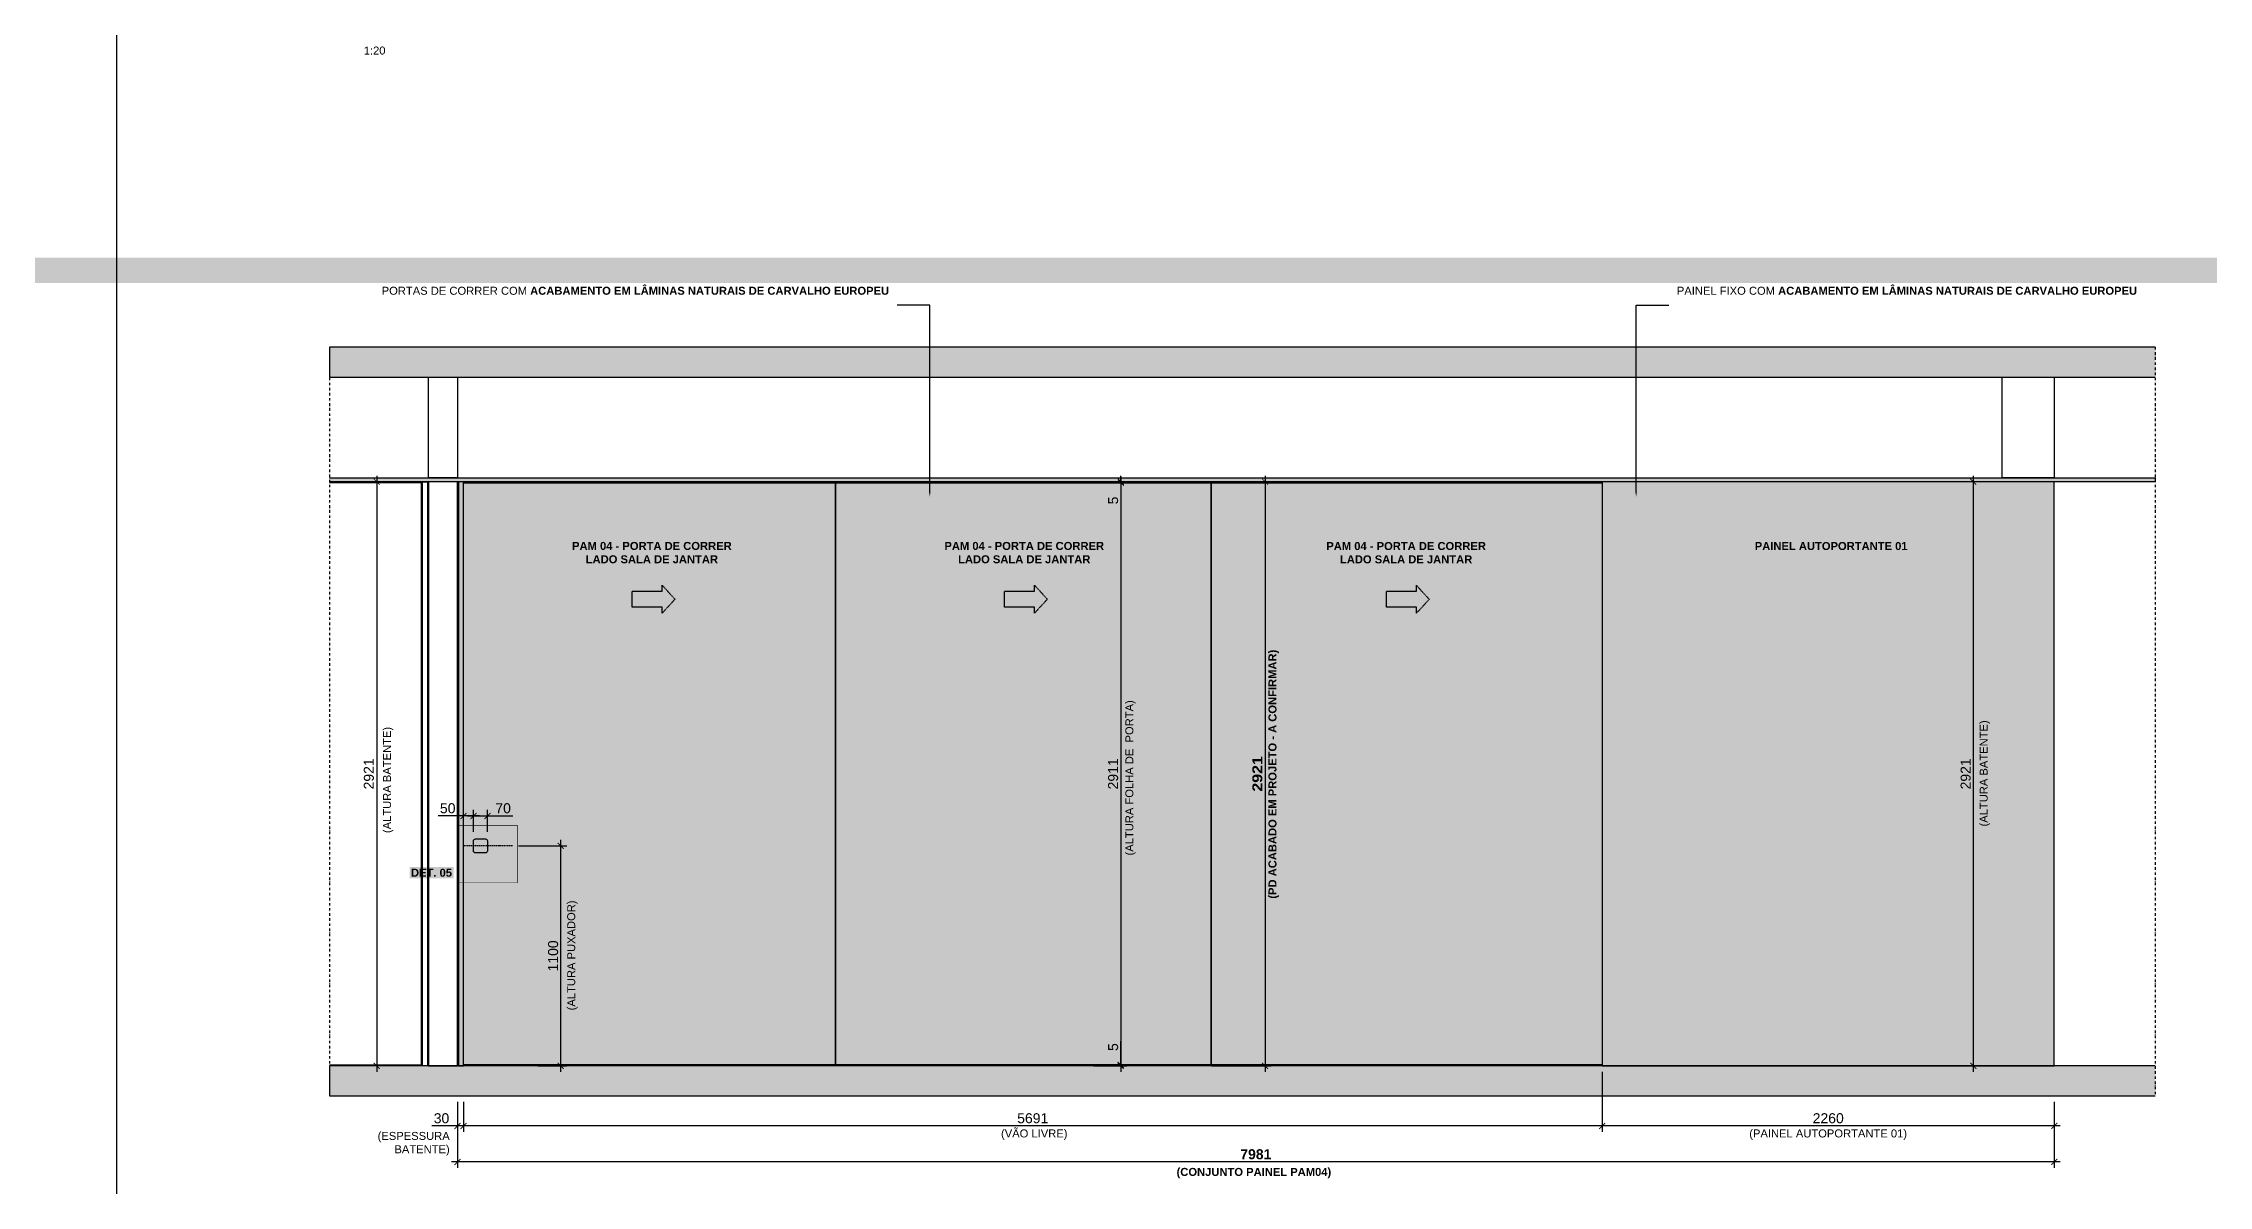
# Model space of a CAD drawing. Header units: millimetres. Extents: x -63251 to 507826, y 5339 to 217512.
# Drawn here: x 172667 to 183490, y 84603 to 90315 of the extents above; entities that cross this region are included whole.
import ezdxf
from ezdxf import colors
from ezdxf.entities.mleader import LeaderData, LeaderLine
from ezdxf.math import Vec2, Vec3

# ---------------------------------------------------------------- set-up
doc = ezdxf.new("R2010")
doc.units = ezdxf.units.MM
doc.header["$PDMODE"] = 3
doc.linetypes.add('TRAÇO 1-1', pattern=[9.525, 6.35, -3.175])
doc.linetypes.add('TRAÇO E PONTO 1-1', pattern=[25.4, 12.7, -6.35, 0, -6.35])
for name, color, linetype in [('COTAS', 9, 'Continuous'), ('DETALHE', 10, 'Continuous'), ('GESSO', 1, 'Continuous'), ('HACHURA', 21, 'Continuous'), ('MARCENARIA', 4, 'Continuous'), ('MARCENARIA . M', 4, 'Continuous'), ('PAREDE', 94, 'Continuous'), ('PROJEÇÃO', 8, 'Continuous'), ('TEXTO', 105, 'Continuous'), ('TEXTO TRAÇO PONTO', 105, 'TRAÇO E PONTO 1-1')]:
    doc.layers.add(name, color=color, linetype=linetype)
doc.styles.add('1-1', font='arial.ttf', dxfattribs={"height": 0.2})
doc.styles.add('MEDIDA OFICIAL', font='ariblk.ttf')
doc.styles.add('PADRÃO', font='arial.ttf')
doc.styles.add('PADRÃO NEGRITO', font='arialbd.ttf')
doc.dimstyles.new('1-20', dxfattribs={"dimscale": 20, "dimtxt": 2.5, "dimasz": 1.5, "dimexe": 1.5, "dimexo": 1.5, "dimtad": 1, "dimtxsty": 'PADRÃO', "dimblk": 'ARCHTICK', "dimcen": 2.5, "dimdle": 1.5, "dimclrd": 9, "dimclre": 9, "dimclrt": 6, "dimadec": 0, "dimazin": 0, "dimtfac": 1, "dimtmove": 0, "dimatfit": 3, "dimfxl": 1.25, "dimlwd": -1, "dimlwe": -1, "dimarcsym": 0})
doc.dimstyles.new('1-20 CAIXA', dxfattribs={"dimscale": 20, "dimtxt": 2.5, "dimasz": 1.5, "dimexe": 1.5, "dimexo": 1.5, "dimtad": 1, "dimtxsty": 'PADRÃO NEGRITO', "dimblk": 'ARCHTICK', "dimcen": 2.5, "dimdle": 1.5, "dimclrd": 9, "dimclre": 9, "dimclrt": 6, "dimadec": 0, "dimazin": 0, "dimtfac": 1, "dimtmove": 0, "dimatfit": 3, "dimfxl": 1.25, "dimlwd": -1, "dimlwe": -1, "dimarcsym": 0})
doc.dimstyles.new('Med. Ofic.1-20', dxfattribs={"dimscale": 20, "dimtxt": 2.5, "dimasz": 1.5, "dimexe": 1.5, "dimexo": 1.5, "dimtad": 1, "dimtxsty": 'MEDIDA OFICIAL', "dimblk": 'ARCHTICK', "dimcen": 2.5, "dimdle": 1.5, "dimclrd": 9, "dimclre": 9, "dimclrt": 10, "dimadec": 0, "dimazin": 0, "dimtfac": 1, "dimtmove": 0, "dimatfit": 3, "dimfxl": 1.25, "dimlwd": -1, "dimlwe": -1, "dimarcsym": 0})

# ---------------------------------------------------------------- blocks, each defined once
blk = doc.blocks.new('_ArchTick')
at = {"color": 0, "linetype": 'ByBlock', "const_width": 0.15}
blk.add_lwpolyline([(-0.5, -0.5), (0.5, 0.5)], dxfattribs=at)
blk = doc.blocks.new('*D222')
at = {"layer": 'Defpoints', "color": 0, "transparency": 16777216}
for p in [(177886, 85207), (177886, 85202), (178052, 85207)]:
    blk.add_point(p, dxfattribs=at)
at = {"layer": 'MARCENARIA . M', "color": 9, "transparency": 16777216}
for p, q in [((178052, 85207), (178052, 85325)), ((177916, 85207), (178082, 85207)), ((177916, 85202), (178082, 85202)), ((178052, 85202), (178052, 85207)), ((178052, 85202), (178052, 85172))]:
    blk.add_line(p, q, dxfattribs=at)
at = {"layer": 'MARCENARIA . M', "color": 9, "transparency": 16777216, "xscale": 30, "yscale": 30, "zscale": 30}
for p, rotation in [((178052, 85207), 270), ((178052, 85202), 90)]:
    blk.add_blockref('_ArchTick', p, dxfattribs=dict(at, rotation=rotation))
at = {"layer": 'MARCENARIA . M', "color": 6, "transparency": 16777216, "insert": (178014, 85296), "char_height": 50, "attachment_point": 5, "rotation": 90, "style": 'PADRÃO'}
blk.add_mtext('5', dxfattribs=at)
blk = doc.blocks.new('*D223')
at = {"layer": 'Defpoints', "color": 0, "transparency": 16777216}
for p in [(174592, 88123), (174333, 85202), (174592, 85202)]:
    blk.add_point(p, dxfattribs=at)
at = {"layer": 'MARCENARIA . M', "color": 9, "transparency": 16777216}
for p, q in [((174562, 88123), (174303, 88123)), ((174333, 88153), (174333, 85172)), ((174562, 85202), (174303, 85202))]:
    blk.add_line(p, q, dxfattribs=at)
at = {"layer": 'MARCENARIA . M', "color": 9, "transparency": 16777216, "xscale": 30, "yscale": 30, "zscale": 30}
for p, rotation in [((174333, 88123), 90), ((174333, 85202), 270)]:
    blk.add_blockref('_ArchTick', p, dxfattribs=dict(at, rotation=rotation))
at = {"layer": 'MARCENARIA . M', "color": 6, "transparency": 16777216, "insert": (174294, 86662), "char_height": 50, "attachment_point": 5, "rotation": 90, "style": 'PADRÃO'}
blk.add_mtext('2921', dxfattribs=at)
blk = doc.blocks.new('*D224')
at = {"layer": 'Defpoints', "color": 0, "transparency": 16777216}
for p in [(180458, 85202), (174767, 85052), (174767, 84902)]:
    blk.add_point(p, dxfattribs=at)
at = {"layer": 'MARCENARIA . M', "color": 9, "transparency": 16777216}
for p, q in [((180458, 85172), (180458, 84872)), ((174767, 85022), (174767, 84872)), ((180488, 84902), (174737, 84902))]:
    blk.add_line(p, q, dxfattribs=at)
at = {"layer": 'MARCENARIA . M', "color": 9, "transparency": 16777216, "xscale": 30, "yscale": 30, "zscale": 30, "rotation": 180}
blk.add_blockref('_ArchTick', (174767, 84902), dxfattribs=at)
at = {"layer": 'MARCENARIA . M', "color": 9, "transparency": 16777216, "xscale": 30, "yscale": 30, "zscale": 30}
blk.add_blockref('_ArchTick', (180458, 84902), dxfattribs=at)
at = {"layer": 'MARCENARIA . M', "color": 6, "transparency": 16777216, "insert": (177612, 84940), "char_height": 50, "attachment_point": 5, "style": 'PADRÃO'}
blk.add_mtext('5691', dxfattribs=at)
blk = doc.blocks.new('*D225')
at = {"layer": 'Defpoints', "color": 0, "transparency": 16777216}
for p in [(174737, 85052), (174767, 85052), (174737, 84902)]:
    blk.add_point(p, dxfattribs=at)
at = {"layer": 'MARCENARIA . M', "color": 9, "transparency": 16777216}
for p, q in [((174737, 85022), (174737, 84872)), ((174767, 85022), (174767, 84872)), ((174737, 84902), (174609, 84902)), ((174797, 84902), (174737, 84902))]:
    blk.add_line(p, q, dxfattribs=at)
at = {"layer": 'MARCENARIA . M', "color": 9, "transparency": 16777216, "xscale": 30, "yscale": 30, "zscale": 30, "rotation": 180}
blk.add_blockref('_ArchTick', (174737, 84902), dxfattribs=at)
at = {"layer": 'MARCENARIA . M', "color": 9, "transparency": 16777216, "xscale": 30, "yscale": 30, "zscale": 30}
blk.add_blockref('_ArchTick', (174767, 84902), dxfattribs=at)
at = {"layer": 'MARCENARIA . M', "color": 6, "transparency": 16777216, "insert": (174657, 84940), "char_height": 50, "attachment_point": 5, "style": 'PADRÃO'}
blk.add_mtext('30', dxfattribs=at)
blk = doc.blocks.new('*D226')
at = {"layer": 'Defpoints', "color": 0, "transparency": 16777216}
for p in [(177921, 88123), (177921, 88118), (178052, 88118)]:
    blk.add_point(p, dxfattribs=at)
at = {"layer": 'MARCENARIA . M', "color": 9, "transparency": 16777216}
for p, q in [((177951, 88123), (178082, 88123)), ((177951, 88118), (178082, 88118)), ((178052, 88123), (178052, 88153)), ((178052, 88123), (178052, 88118)), ((178052, 88118), (178052, 88000))]:
    blk.add_line(p, q, dxfattribs=at)
at = {"layer": 'MARCENARIA . M', "color": 9, "transparency": 16777216, "xscale": 30, "yscale": 30, "zscale": 30}
for p, rotation in [((178052, 88123), 270), ((178052, 88118), 90)]:
    blk.add_blockref('_ArchTick', p, dxfattribs=dict(at, rotation=rotation))
at = {"layer": 'MARCENARIA . M', "color": 6, "transparency": 16777216, "insert": (178014, 88029), "char_height": 50, "attachment_point": 5, "rotation": 90, "style": 'PADRÃO'}
blk.add_mtext('5', dxfattribs=at)
blk = doc.blocks.new('*D227')
at = {"layer": 'Defpoints', "color": 0, "transparency": 16777216}
for p in [(177921, 88118), (177886, 85207), (178052, 85207)]:
    blk.add_point(p, dxfattribs=at)
at = {"layer": 'MARCENARIA . M', "color": 9, "transparency": 16777216}
for p, q in [((177951, 88118), (178082, 88118)), ((178052, 88148), (178052, 85177)), ((177916, 85207), (178082, 85207))]:
    blk.add_line(p, q, dxfattribs=at)
at = {"layer": 'MARCENARIA . M', "color": 9, "transparency": 16777216, "xscale": 30, "yscale": 30, "zscale": 30}
for p, rotation in [((178052, 88118), 90), ((178052, 85207), 270)]:
    blk.add_blockref('_ArchTick', p, dxfattribs=dict(at, rotation=rotation))
at = {"layer": 'MARCENARIA . M', "color": 6, "transparency": 16777216, "insert": (178014, 86662), "char_height": 50, "attachment_point": 5, "rotation": 90, "style": 'PADRÃO'}
blk.add_mtext('2911', dxfattribs=at)
blk = doc.blocks.new('*D228')
at = {"layer": 'COTAS', "color": 9, "ltscale": 0.4, "transparency": 16777216}
for p, q in [((178506, 88123), (178803, 88123)), ((178506, 85202), (178803, 85202))]:
    blk.add_line(p, q, dxfattribs=at)
at = {"layer": 'COTAS', "color": 9, "linetype": 'Continuous', "ltscale": 0.4, "transparency": 16777216}
blk.add_line((178773, 88153), (178773, 85172), dxfattribs=at)
at = {"layer": 'Defpoints', "color": 0, "ltscale": 0.4, "transparency": 16777216}
for p in [(178476, 88123), (178476, 85202), (178773, 85202)]:
    blk.add_point(p, dxfattribs=at)
at = {"layer": 'COTAS', "color": 9, "ltscale": 0.4, "transparency": 16777216, "xscale": 30, "yscale": 30, "zscale": 30}
for p, rotation in [((178773, 88123), 90), ((178773, 85202), 270)]:
    blk.add_blockref('_ArchTick', p, dxfattribs=dict(at, rotation=rotation))
at = {"layer": 'COTAS', "color": 10, "ltscale": 0.4, "transparency": 16777216, "insert": (178735, 86662), "char_height": 50, "attachment_point": 5, "rotation": 90, "style": 'MEDIDA OFICIAL'}
blk.add_mtext('2921', dxfattribs=at)
blk = doc.blocks.new('*D229')
at = {"layer": 'Defpoints', "color": 0, "transparency": 16777216}
for p in [(175011, 86302), (175253, 86302), (175109, 85202)]:
    blk.add_point(p, dxfattribs=at)
at = {"layer": 'PAREDE', "color": 9, "transparency": 16777216}
for p, q in [((175041, 86302), (175283, 86302)), ((175253, 85172), (175253, 86332)), ((175139, 85202), (175283, 85202))]:
    blk.add_line(p, q, dxfattribs=at)
at = {"layer": 'PAREDE', "color": 9, "transparency": 16777216, "xscale": 30, "yscale": 30, "zscale": 30}
for p, rotation in [((175253, 86302), 90), ((175253, 85202), 270)]:
    blk.add_blockref('_ArchTick', p, dxfattribs=dict(at, rotation=rotation))
at = {"layer": 'PAREDE', "color": 6, "transparency": 16777216, "insert": (175215, 85752), "char_height": 50, "attachment_point": 5, "rotation": 90, "style": 'PADRÃO'}
blk.add_mtext('1100', dxfattribs=at)
blk = doc.blocks.new('*D230')
at = {"layer": 'Defpoints', "color": 0, "transparency": 16777216}
for p in [(174887, 86452), (174817, 86342), (174887, 86342)]:
    blk.add_point(p, dxfattribs=at)
at = {"layer": 'PAREDE', "color": 9, "transparency": 16777216}
for p, q in [((174817, 86372), (174817, 86482)), ((174887, 86372), (174887, 86482)), ((174787, 86452), (174887, 86452)), ((174887, 86452), (175013, 86452))]:
    blk.add_line(p, q, dxfattribs=at)
at = {"layer": 'PAREDE', "color": 9, "transparency": 16777216, "xscale": 30, "yscale": 30, "zscale": 30, "rotation": 180}
blk.add_blockref('_ArchTick', (174817, 86452), dxfattribs=at)
at = {"layer": 'PAREDE', "color": 9, "transparency": 16777216, "xscale": 30, "yscale": 30, "zscale": 30}
blk.add_blockref('_ArchTick', (174887, 86452), dxfattribs=at)
at = {"layer": 'PAREDE', "color": 6, "transparency": 16777216, "insert": (174965, 86490), "char_height": 50, "attachment_point": 5, "style": 'PADRÃO'}
blk.add_mtext('70', dxfattribs=at)
blk = doc.blocks.new('*D231')
at = {"layer": 'Defpoints', "color": 0, "transparency": 16777216}
for p in [(174767, 86452), (174767, 86302), (174817, 86342)]:
    blk.add_point(p, dxfattribs=at)
at = {"layer": 'PAREDE', "color": 9, "transparency": 16777216}
for p, q in [((174767, 86332), (174767, 86482)), ((174817, 86372), (174817, 86482)), ((174767, 86452), (174640, 86452)), ((174847, 86452), (174767, 86452))]:
    blk.add_line(p, q, dxfattribs=at)
at = {"layer": 'PAREDE', "color": 9, "transparency": 16777216, "xscale": 30, "yscale": 30, "zscale": 30, "rotation": 180}
blk.add_blockref('_ArchTick', (174767, 86452), dxfattribs=at)
at = {"layer": 'PAREDE', "color": 9, "transparency": 16777216, "xscale": 30, "yscale": 30, "zscale": 30}
blk.add_blockref('_ArchTick', (174817, 86452), dxfattribs=at)
at = {"layer": 'PAREDE', "color": 6, "transparency": 16777216, "insert": (174688, 86490), "char_height": 50, "attachment_point": 5, "style": 'PADRÃO'}
blk.add_mtext('50', dxfattribs=at)
blk = doc.blocks.new('*D232')
at = {"layer": 'Defpoints', "color": 0, "transparency": 16777216}
for p in [(180458, 85052), (182718, 85052), (180458, 84902)]:
    blk.add_point(p, dxfattribs=at)
at = {"layer": 'MARCENARIA . M', "color": 9, "transparency": 16777216}
for p, q in [((180458, 85022), (180458, 84872)), ((182718, 85022), (182718, 84872)), ((182748, 84902), (180428, 84902))]:
    blk.add_line(p, q, dxfattribs=at)
at = {"layer": 'MARCENARIA . M', "color": 9, "transparency": 16777216, "xscale": 30, "yscale": 30, "zscale": 30, "rotation": 180}
blk.add_blockref('_ArchTick', (180458, 84902), dxfattribs=at)
at = {"layer": 'MARCENARIA . M', "color": 9, "transparency": 16777216, "xscale": 30, "yscale": 30, "zscale": 30}
blk.add_blockref('_ArchTick', (182718, 84902), dxfattribs=at)
at = {"layer": 'MARCENARIA . M', "color": 6, "transparency": 16777216, "insert": (181588, 84940), "char_height": 50, "attachment_point": 5, "style": 'PADRÃO'}
blk.add_mtext('2260', dxfattribs=at)
blk = doc.blocks.new('*D233')
at = {"layer": 'COTAS', "color": 9, "transparency": 16777216}
for p, q in [((174737, 84872), (174737, 84692)), ((182718, 84872), (182718, 84692)), ((182748, 84722), (174707, 84722))]:
    blk.add_line(p, q, dxfattribs=at)
at = {"layer": 'Defpoints', "color": 0, "transparency": 16777216}
for p in [(174737, 84902), (182718, 84902), (174737, 84722)]:
    blk.add_point(p, dxfattribs=at)
at = {"layer": 'COTAS', "color": 9, "transparency": 16777216, "xscale": 30, "yscale": 30, "zscale": 30, "rotation": 180}
blk.add_blockref('_ArchTick', (174737, 84722), dxfattribs=at)
at = {"layer": 'COTAS', "color": 9, "transparency": 16777216, "xscale": 30, "yscale": 30, "zscale": 30}
blk.add_blockref('_ArchTick', (182718, 84722), dxfattribs=at)
at = {"layer": 'COTAS', "color": 6, "transparency": 16777216, "insert": (178727, 84760), "char_height": 50, "attachment_point": 5, "style": 'PADRÃO NEGRITO'}
blk.add_mtext('7981', dxfattribs=at)
blk = doc.blocks.new('*D234')
at = {"layer": 'Defpoints', "color": 0, "transparency": 16777216}
for p in [(182458, 88123), (182313, 85202), (182458, 85202)]:
    blk.add_point(p, dxfattribs=at)
at = {"layer": 'MARCENARIA . M', "color": 9, "transparency": 16777216}
for p, q in [((182428, 88123), (182283, 88123)), ((182313, 88153), (182313, 85172)), ((182428, 85202), (182283, 85202))]:
    blk.add_line(p, q, dxfattribs=at)
at = {"layer": 'MARCENARIA . M', "color": 9, "transparency": 16777216, "xscale": 30, "yscale": 30, "zscale": 30}
for p, rotation in [((182313, 88123), 90), ((182313, 85202), 270)]:
    blk.add_blockref('_ArchTick', p, dxfattribs=dict(at, rotation=rotation))
at = {"layer": 'MARCENARIA . M', "color": 6, "transparency": 16777216, "insert": (182275, 86662), "char_height": 50, "attachment_point": 5, "rotation": 90, "style": 'PADRÃO'}
blk.add_mtext('2921', dxfattribs=at)

msp = doc.modelspace()

# ---------------------------------------------------------------- hatches: boundary and pattern name
at = {"layer": 'HACHURA'}
h = msp.add_hatch(dxfattribs=at)
h.set_pattern_fill('AR-CONC', color=21, scale=2)
h.set_pattern_definition([(50, (130359.07, 66093.78), (364.3693, -31.8782), [38.1, -419.1]), (355, (130359.07, 66093.78), (-70.4868, 382.1137), [30.48, -335.2812]), (100.45144, (130389.44, 66091.12), (293.8825, 350.2355), [32.38, -356.1805]), (46.1842, (130359.07, 66195.38), (542.158, -84.0847), [57.15, -628.65]), (96.6356, (130404.25, 66188.37), (474.8083, 494.8522), [48.57, -534.271]), (351.1842, (130359.1, 66195.4), (474.808, 494.852), [45.72, -502.9195]), (21, (130409.87, 66169.98), (303.2288, -204.5304), [38.1, -419.1]), (326, (130409.87, 66169.98), (123.604, 368.376), [30.48, -335.28]), (71.45144, (130435.14, 66152.93), (426.8328, 163.8455), [32.38, -356.1799]), (37.5, (130359.07, 66093.78), (6.1772, 169.11008), [0, -331.216, 0, -340.36, 0, -336.55]), (7.5, (130359.07, 66093.78), (133.6393, 200.36115), [0, -194.056, 0, -323.596, 0, -128.27]), (327.5, (130245.79, 66093.78), (271.1812, -11.4575), [0, -127, 0, -396.24, 0, -525.78]), (317.5, (130194.99, 66093.78), (296.2584, 50.853), [0, -165.1, 0, -263.144, 0, -373.38])])
h.paths.add_polyline_path([(183222.978, 88645.904), (183222.978, 88795.904), (174096.978, 88795.904), (174096.978, 88645.904)])
at = {"layer": 'HACHURA', "true_color": 0xba9673}
h = msp.add_hatch(color=33, dxfattribs=at)
h.dxf.hatch_style = 1
h.paths.add_polyline_path([(174096.978, 88142.904), (174096.978, 88122.904), (183222.978, 88122.904), (183222.978, 88142.904)])
h = msp.add_hatch(color=33, dxfattribs=at)
h.dxf.hatch_style = 1
h.paths.add_polyline_path([(174766.633, 85201.904), (174736.632, 85201.904), (174736.632, 88126.904), (174766.633, 88126.904)])
h = msp.add_hatch(color=33, dxfattribs=at)
h.dxf.hatch_style = 1
h.paths.add_polyline_path([(180457.633, 85206.904), (174766.632, 85206.904), (174766.633, 88121.904), (180457.633, 88121.904)])
h = msp.add_hatch(color=33, dxfattribs=at)
h.dxf.hatch_style = 1
h.paths.add_polyline_path([(182717.633, 85201.904), (180457.633, 85201.904), (180457.633, 88126.904), (182717.633, 88126.904)])
at = {"layer": 'HACHURA'}
h = msp.add_hatch(dxfattribs=at)
h.set_pattern_fill('AR-CONC', color=21, scale=2)
h.set_pattern_definition([(50, (130362.07, 62499.78), (364.3693, -31.8782), [38.1, -419.1]), (355, (130362.07, 62499.78), (-70.4868, 382.1137), [30.48, -335.2812]), (100.45144, (130392.44, 62497.12), (293.8825, 350.2355), [32.38, -356.1805]), (46.1842, (130362.07, 62601.38), (542.158, -84.0847), [57.15, -628.65]), (96.6356, (130407.25, 62594.37), (474.8083, 494.8522), [48.57, -534.271]), (351.1842, (130362.1, 62601.4), (474.808, 494.852), [45.72, -502.9195]), (21, (130412.87, 62575.98), (303.2288, -204.5304), [38.1, -419.1]), (326, (130412.87, 62575.98), (123.604, 368.376), [30.48, -335.28]), (71.45144, (130438.14, 62558.93), (426.8328, 163.8455), [32.38, -356.1799]), (37.5, (130362.07, 62499.78), (6.1772, 169.11008), [0, -331.216, 0, -340.36, 0, -336.55]), (7.5, (130362.07, 62499.78), (133.6393, 200.36115), [0, -194.056, 0, -323.596, 0, -128.27]), (327.5, (130248.79, 62499.78), (271.1812, -11.4575), [0, -127, 0, -396.24, 0, -525.78]), (317.5, (130197.99, 62499.78), (296.2584, 50.853), [0, -165.1, 0, -263.144, 0, -373.38])])
h.paths.add_polyline_path([(183222.978, 85051.904), (183222.978, 85201.904), (174096.978, 85201.904), (174096.978, 85051.904)])

# ---------------------------------------------------------------- linework, layer by layer
at = {"layer": 'DETALHE', "linetype": 'TRAÇO 1-1', "ltscale": 0.4, "const_width": 3}
msp.add_lwpolyline([(174734.111, 86117.43), (174734.111, 86405.177), (175036.339, 86405.177), (175036.339, 86117.43)], close=True, dxfattribs=at)
at = {"layer": 'GESSO', "color": 1}
msp.add_lwpolyline([(174096.978, 88142.904), (183222.978, 88142.904), (183222.978, 88122.904), (174096.978, 88122.904)], dxfattribs=at)
at = {"layer": 'MARCENARIA', "color": 8}
msp.add_lwpolyline([(174096.978, 85206.904), (174556.633, 85206.904), (174556.633, 88117.904), (174096.978, 88117.904)], dxfattribs=at)
msp.add_lwpolyline([(174561.633, 88122.904), (174586.633, 88122.904), (174586.633, 85201.904), (174561.633, 85201.904)], close=True, dxfattribs=at)
at = {"layer": 'MARCENARIA . M', "color": 3}
msp.add_lwpolyline([(196138.319, 96213.297), (196138.319, 77975.185), (173034.383, 77975.185), (173034.383, 96213.297)], close=True, dxfattribs=at)
at = {"layer": 'MARCENARIA . M'}
for points in [[(174766.633, 88122.904), (174741.633, 88122.904), (174741.633, 85201.904), (174766.633, 85201.904)], [(182717.633, 88122.904), (180457.633, 88122.904), (180457.633, 85201.904), (182717.633, 85201.904)]]:
    msp.add_lwpolyline(points, close=True, dxfattribs=at)
for points in [[(174766.633, 88117.904), (176626.966, 88117.904), (176626.966, 85206.904), (174766.633, 85206.904), (174766.633, 88117.904)], [(176626.966, 88117.904), (178503.966, 88117.904), (178503.966, 85206.904), (176626.966, 85206.904), (176626.966, 88117.904)], [(178503.964, 88117.904), (180457.633, 88117.904), (180457.633, 85206.904), (178503.966, 85206.904), (178503.969, 88117.904)]]:
    msp.add_lwpolyline(points, dxfattribs=at)
msp.add_lwpolyline([(174876.633, 86266.904), (174826.633, 86266.904, -0.414213562), (174816.633, 86276.904), (174816.633, 86326.904, -0.414213562), (174826.633, 86336.904), (174876.633, 86336.904, -0.414213562), (174886.633, 86326.904), (174886.633, 86276.904, -0.414213562)], format="xyb", close=True, dxfattribs=at)
at = {"layer": 'PAREDE', "color": 10, "linetype": 'TRAÇO 1-1'}
msp.add_line((175011.015, 86301.904), (174766.633, 86301.904), dxfattribs=at)
at = {"layer": 'PAREDE'}
for points in [[(183222.978, 88795.904), (174096.978, 88795.904), (174096.978, 88645.904), (183222.978, 88645.904)], [(183222.978, 85201.904), (174096.978, 85201.904), (174096.978, 85051.904), (183222.978, 85051.904)]]:
    msp.add_lwpolyline(points, dxfattribs=at)
for points in [[(174736.633, 88142.904), (174591.633, 88142.904), (174591.633, 88645.904), (174736.633, 88645.904)], [(182717.633, 88142.904), (182457.633, 88142.904), (182457.633, 88645.904), (182717.633, 88645.904)], [(174736.633, 88122.904), (174591.633, 88122.904), (174591.633, 85201.904), (174736.633, 85201.904)]]:
    msp.add_lwpolyline(points, close=True, dxfattribs=at)
at = {"layer": 'PROJEÇÃO', "color": 1, "linetype": 'TRAÇO 1-1', "ltscale": 0.5}
for points in [[(175759.821, 87465.232), (175759.821, 87495.232), (175609.734, 87495.232), (175609.734, 87575.232), (175759.821, 87575.232), (175759.821, 87605.232), (175823.821, 87535.232)], [(177620.988, 87465.232), (177620.988, 87495.232), (177470.901, 87495.232), (177470.901, 87575.232), (177620.988, 87575.232), (177620.988, 87605.232), (177684.988, 87535.232)], [(179529.654, 87464.732), (179529.654, 87494.732), (179379.568, 87494.732), (179379.568, 87574.732), (179529.654, 87574.732), (179529.654, 87604.732), (179593.654, 87534.732)]]:
    msp.add_lwpolyline(points, close=True, dxfattribs=at)
at = {"layer": 'TEXTO TRAÇO PONTO'}
for p, q in [((174096.978, 88795.904), (174096.978, 85051.904)), ((183222.978, 88795.904), (183222.978, 85051.904))]:
    msp.add_line(p, q, dxfattribs=at)

# ---------------------------------------------------------------- texts
at = {"layer": 'COTAS', "color": 10, "insert": (178842.374, 86660.39), "char_height": 40, "width": 1350, "attachment_point": 8, "rotation": 90, "style": 'PADRÃO NEGRITO'}
msp.add_mtext('(PD ACABADO EM PROJETO - A CONFIRMAR)', dxfattribs=at)
at = {"layer": 'COTAS', "color": 6, "char_height": 40, "rotation": 90, "style": 'PADRÃO'}
for s, insert, width, attachment_point in [('(ALTURA FOLHA DE  PORTA)', (178074.922, 86642.088), 1350, 2), ('(ALTURA BATENTE)', (182397.076, 86664.404), 1534.01745, 8), ('(ALTURA BATENTE)', (174416.637, 86631.506), 1534.01745, 8), ('(ALTURA PUXADOR)', (175337.423, 85754.404), 1350, 8)]:
    msp.add_mtext(s, dxfattribs=dict(at, insert=insert, width=width, attachment_point=attachment_point))
at = {"layer": 'COTAS', "color": 6, "char_height": 40, "attachment_point": 2, "style": 'PADRÃO'}
for s, insert, width in [('\\pxqr;(ESPESSURA BATENTE)', (174404.444, 84871.904), 587.07797), ('(VÃO LIVRE)', (177619.633, 84884.316), 1298), ('(PAINEL AUTOPORTANTE 01)', (181587.633, 84884.316), 1298), ('{\\fArial|b1|i0|c0|p34;(CONJUNTO PAINEL PAM04)}', (178717.478, 84691.904), 857.58053)]:
    msp.add_mtext(s, dxfattribs=dict(at, insert=insert, width=width))
at = {"layer": 'DETALHE', "color": 105, "insert": (174709.434, 86187.899), "char_height": 40, "width": 203.41444, "attachment_point": 3, "style": 'PADRÃO', "bg_fill": 1, "box_fill_scale": 1.2, "bg_fill_color": 50, "bg_fill_transparency": 0}
msp.add_mtext('{\\fArial|b1|i0|c0|p34;DET. 05}', dxfattribs=at)
at = {"layer": 'TEXTO', "char_height": 40, "style": 'PADRÃO'}
for s, insert, width, attachment_point in [('1:20', (174268.327, 90298.475), 480, 1), ('{\\fArial|b1|i0|c0|p34;PAM 04 - PORTA DE CORRER LADO SALA DE JANTAR}', (175708.397, 87821.697), 906.7035, 2), ('{\\fArial|b1|i0|c0|p34;PAM 04 - PORTA DE CORRER LADO SALA DE JANTAR}', (177569.564, 87821.697), 857.51789, 2), ('{\\fArial|b1|i0|c0|p34;PAM 04 - PORTA DE CORRER LADO SALA DE JANTAR}', (179478.23, 87821.197), 892.9182, 2), ('{\\fArial|b1|i0|c0|p34;PAINEL AUTOPORTANTE 01}', (181602.661, 87821.197, 0), 969.24485, 2)]:
    msp.add_mtext(s, dxfattribs=dict(at, insert=insert, width=width, attachment_point=attachment_point))

# ---------------------------------------------------------------- dimensions: what is measured, and where the dimension line sits
at = {"layer": 'COTAS', "color": 7, "ltscale": 0.4, "true_color": 0xededed}
dim = msp.add_linear_dim(base=(178773.113, 85201.904), p1=(178475.8, 88122.904), p2=(178475.8, 85201.904), angle=90, dimstyle='Med. Ofic.1-20', dxfattribs=at)
dim.commit()
dim.dimension.update_dxf_attribs({"geometry": '*D228', "text_midpoint": (178734.76, 86662.404)})
at = {"layer": 'COTAS'}
dim = msp.add_linear_dim(base=(174736.633, 84721.904), p1=(182717.633, 84901.904), p2=(174736.633, 84901.904), dimstyle='1-20 CAIXA', dxfattribs=at)
dim.commit()
dim.dimension.update_dxf_attribs({"geometry": '*D233', "text_midpoint": (178727.133, 84759.95)})
at = {"layer": 'MARCENARIA . M', "color": 2}
for base, p1, p2, angle, picture, middle in [((174332.515, 85201.904), (174591.633, 88122.904), (174591.633, 85201.904), 90, '*D223', (174294.487, 86662.404)), ((178051.619, 85206.904), (177920.898, 88117.904), (177885.898, 85206.904), 90, '*D227', (178013.59, 86662.404)), ((182312.954, 85201.904), (182457.633, 88122.904), (182457.633, 85201.904), 90, '*D234', (182274.925, 86662.404)), ((174766.633, 84901.904), (180457.633, 85201.904), (174766.633, 85051.904), 180, '*D224', (177612.133, 84939.933)), ((180457.633, 84901.904), (182717.633, 85051.904), (180457.633, 85051.904), 180, '*D232', (181587.633, 84939.933))]:
    dim = msp.add_linear_dim(base=base, p1=p1, p2=p2, angle=angle, dimstyle='1-20', dxfattribs=at)
    dim.commit()
    dim.dimension.update_dxf_attribs({"geometry": picture, "text_midpoint": middle})
for base, p1, p2, angle, picture, middle in [((178051.619, 88117.904), (177920.898, 88122.904), (177920.898, 88117.904), 90, '*D226', (178051.619, 88028.828)), ((178051.619, 85206.904), (177885.898, 85201.904), (177885.898, 85206.904), 90, '*D222', (178051.619, 85295.98)), ((174736.633, 84901.904), (174766.633, 85051.904), (174736.633, 85051.904), 180, '*D225', (174657.127, 84901.904))]:
    dim = msp.add_linear_dim(base=base, p1=p1, p2=p2, angle=angle, dimstyle='1-20', dxfattribs=at)
    dim.commit()
    dim.dimension.update_dxf_attribs({"geometry": picture, "text_midpoint": middle, "dimtype": 160})
at = {"layer": 'PAREDE', "color": 2}
for base, p2, picture, middle in [((174766.633, 86451.904), (174766.633, 86301.904), '*D231', (174688.406, 86489.933)), ((174886.633, 86451.904), (174886.633, 86341.904), '*D230', (174964.655, 86489.933))]:
    dim = msp.add_linear_dim(base=base, p1=(174816.633, 86341.904), p2=p2, angle=180, dimstyle='1-20', dxfattribs=at)
    dim.commit()
    dim.dimension.update_dxf_attribs({"geometry": picture, "text_midpoint": middle})
at = {"layer": 'PAREDE', "color": 6}
dim = msp.add_linear_dim(base=(175253.418, 86301.904), p1=(175108.598, 85201.904), p2=(175011.015, 86301.904), angle=90, dimstyle='1-20', dxfattribs=at)
dim.commit()
dim.dimension.update_dxf_attribs({"geometry": '*D229', "text_midpoint": (175215.389, 85751.904)})

# ---------------------------------------------------------------- leaders
at = {"layer": 'COTAS'}
ml = msp.add_multileader_mtext('Standard', dxfattribs=at)
ml.set_content('PORTAS DE CORRER COM {\\fArial|b1|i0|c0|p34;\\C10;ACABAMENTO} {\\fArial|b1|i0|c0|p34;EM LÂMINAS NATURAIS DE CARVALHO EUROPEU}', color=105, style='1-1')
ml.set_leader_properties(color=256, linetype='ByLayer', lineweight=-1)
ml.build(insert=Vec2(0, 0))
ml.multileader.update_dxf_attribs({"text_left_attachment_type": 2, "text_right_attachment_type": 2, "dogleg_length": 0.36, "arrow_head_size": 20, "scale": 200})
ctx = ml.context
ctx.base_point, ctx.scale, ctx.char_height, ctx.arrow_head_size, ctx.landing_gap_size, ctx.plane_origin = Vec3(175856.801, 89004.659), 200, 40, 20, 40, Vec3(175313.137, 88390.679)
ctx.left_attachment, ctx.right_attachment, ctx.text_align_type = 2, 2, 2
notes = []
notes.append((ctx, [(1, (1, 1, 0), (177097.622, 89004.659), (-1, 0), 163.522, [(0, [(177097.622, 88048.339)], 0, [])])]))
ctx.mtext.insert, ctx.mtext.width, ctx.mtext.alignment, ctx.mtext.flow_direction = Vec3(176894.1, 89097.546), 1043.40574, 3, 5
ml = msp.add_multileader_mtext('Standard', dxfattribs=at)
ml.set_content('PAINEL FIXO COM {\\fArial|b1|i0|c0|p34;\\C10;ACABAMENTO} {\\fArial|b1|i0|c0|p34;EM LÂMINAS NATURAIS DE CARVALHO EUROPEU}', color=105, style='1-1')
ml.set_leader_properties(color=256, linetype='ByLayer', lineweight=-1)
ml.build(insert=Vec2(0, 0))
ml.multileader.update_dxf_attribs({"text_left_attachment_type": 2, "text_right_attachment_type": 2, "dogleg_length": 0.36, "arrow_head_size": 20, "scale": 200})
ctx = ml.context
ctx.base_point, ctx.scale, ctx.char_height, ctx.arrow_head_size, ctx.landing_gap_size, ctx.plane_origin = Vec3(186226.85, 89004.659), 200, 40, 20, 40, Vec3(185686.624, 88390.679)
ctx.left_attachment, ctx.right_attachment, ctx.text_align_type = 2, 2, 2
notes.append((ctx, [(1, (1, 1, 0), (187471.109, 89004.659), (-1, 0), 163.522, [(0, [(187471.109, 88048.339)], 0, [])])]))
ctx.mtext.insert, ctx.mtext.width, ctx.mtext.alignment, ctx.mtext.flow_direction = Vec3(187267.587, 89097.533), 1043.40574, 3, 5
ml = msp.add_multileader_mtext('Standard', dxfattribs=at)
ml.set_content('PORTAS DE CORRER COM {\\fArial|b1|i0|c0|p34;\\C10;ACABAMENTO} {\\fArial|b1|i0|c0|p34;EM LÂMINAS NATURAIS DE CARVALHO EUROPEU}', color=105, style='1-1')
ml.set_leader_properties(color=256, linetype='ByLayer', lineweight=-1)
ml.build(insert=Vec2(0, 0))
ml.multileader.update_dxf_attribs({"text_left_attachment_type": 2, "text_right_attachment_type": 2, "dogleg_length": 0.36, "arrow_head_size": 20, "scale": 200})
ctx = ml.context
ctx.base_point, ctx.scale, ctx.char_height, ctx.arrow_head_size, ctx.landing_gap_size, ctx.plane_origin = Vec3(146400.181, 89033.394), 200, 40, 20, 40, Vec3(148021.144, 88476.225)
ctx.left_attachment, ctx.right_attachment = 2, 2
notes.append((ctx, [(0, (1, 1, 0), (147636.001, 89033.394), (-1, 0), 158.522, [(0, [(147636.001, 87980.61)], 0, [])])]))
ctx.mtext.insert, ctx.mtext.width, ctx.mtext.flow_direction = Vec3(146440.181, 89126.282), 1043.40574, 5
ml = msp.add_multileader_mtext('Standard', dxfattribs=at)
ml.set_content('BATENTE COM {\\fArial|b1|i0|c0|p34;\\C10;ACABAMENTO} {\\fArial|b1|i0|c0|p34;EM LÂMINAS NATURAIS DE CARVALHO EUROPEU}', color=105, style='1-1')
ml.set_leader_properties(color=256, linetype='ByLayer', lineweight=-1)
ml.build(insert=Vec2(0, 0))
ml.multileader.update_dxf_attribs({"text_left_attachment_type": 2, "text_right_attachment_type": 2, "dogleg_length": 0.36, "arrow_head_size": 20, "scale": 200})
ctx = ml.context
ctx.base_point, ctx.scale, ctx.char_height, ctx.arrow_head_size, ctx.landing_gap_size, ctx.plane_origin = Vec3(149390.382, 89033.394), 200, 40, 20, 40, Vec3(150991.618, 88604.657)
ctx.left_attachment, ctx.right_attachment = 2, 2
notes.append((ctx, [(0, (1, 1, 0), (150606.476, 89033.394), (-1, 0), 158.522, [(0, [(150606.476, 88109.042)], 0, [])])]))
ctx.mtext.insert, ctx.mtext.width, ctx.mtext.flow_direction = Vec3(149430.382, 89126.268), 1043.40574, 5
ml = msp.add_multileader_mtext('Standard', dxfattribs=at)
ml.set_content('PAINEL FIXO COM {\\fArial|b1|i0|c0|p34;\\C10;ACABAMENTO} {\\fArial|b1|i0|c0|p34;EM LÂMINAS NATURAIS DE CARVALHO EUROPEU}', color=105, style='1-1')
ml.set_leader_properties(color=256, linetype='ByLayer', lineweight=-1)
ml.build(insert=Vec2(0, 0))
ml.multileader.update_dxf_attribs({"text_left_attachment_type": 2, "text_right_attachment_type": 2, "dogleg_length": 0.36, "arrow_head_size": 20, "scale": 200})
ctx = ml.context
ctx.base_point, ctx.scale, ctx.char_height, ctx.arrow_head_size, ctx.landing_gap_size, ctx.plane_origin = Vec3(180791.524, 89004.659), 200, 40, 20, 40, Vec3(182412.487, 88390.679)
ctx.left_attachment, ctx.right_attachment = 2, 2
notes.append((ctx, [(1, (1, 1, 0), (180628.002, 89004.659), (1, 0), 163.522, [(0, [(180628.002, 88048.339)], 0, [])])]))
ctx.mtext.insert, ctx.mtext.width, ctx.mtext.flow_direction = Vec3(180831.524, 89097.533), 1043.40574, 5
for ctx, leaders in notes:
    for number, flags, end, landing, length, lines in leaders:
        leader = LeaderData()
        leader.index, (leader.has_last_leader_line, leader.has_dogleg_vector, leader.attachment_direction) = number, flags
        leader.last_leader_point, leader.dogleg_vector, leader.dogleg_length = Vec3(end), Vec3(landing), length
        for number, points, colour, breaks in lines:
            line = LeaderLine()
            line.index, line.vertices, line.color, line.breaks = number, Vec3.list(points), colors.encode_raw_color(colour), breaks
            leader.lines.append(line)
        ctx.leaders.append(leader)

# ---------------------------------------------------------------- next in the draw order: leaders
ml = msp.add_multileader_mtext('Standard', dxfattribs=at)
ml.set_content('{\\fArial|b1|i0|c0|p34;\\C10;ATENÇÃO PARKET!\\P}RODATETO COM LINHA DE SOMBRA DE 20 mm NO ENCONTRO COM O FORRO', color=105, style='1-1')
ml.set_leader_properties(color=256, linetype='ByLayer', lineweight=-1)
ml.build(insert=Vec2(0, 0))
ml.multileader.update_dxf_attribs({"text_left_attachment_type": 2, "text_right_attachment_type": 2, "dogleg_length": 0.36, "arrow_head_size": 15, "scale": 200})
ctx = ml.context
ctx.base_point, ctx.scale, ctx.char_height, ctx.arrow_head_size, ctx.landing_gap_size, ctx.plane_origin = Vec3(160569.394, 89106.68), 200, 40, 15, 10, Vec3(160726.905, 88723.85)
ctx.left_attachment, ctx.right_attachment = 2, 2
notes = []
notes.append((ctx, [(0, (1, 1, 0), (160425.106, 89106.68), (1, 0), 144.288, [(0, [(160425.106, 88107.904)], 0, [])])]))
ctx.mtext.insert, ctx.mtext.width, ctx.mtext.flow_direction = Vec3(160579.394, 89232.669), 858.66662, 5
ctx.mtext.has_bg_fill, ctx.mtext.bg_color, ctx.mtext.bg_scale_factor, ctx.mtext.bg_transparency, ctx.mtext.use_window_bg_color = 1, -1023410145, 1.25, 0, 0
for ctx, leaders in notes:
    for number, flags, end, landing, length, lines in leaders:
        leader = LeaderData()
        leader.index, (leader.has_last_leader_line, leader.has_dogleg_vector, leader.attachment_direction) = number, flags
        leader.last_leader_point, leader.dogleg_vector, leader.dogleg_length = Vec3(end), Vec3(landing), length
        for number, points, colour, breaks in lines:
            line = LeaderLine()
            line.index, line.vertices, line.color, line.breaks = number, Vec3.list(points), colors.encode_raw_color(colour), breaks
            leader.lines.append(line)
        ctx.leaders.append(leader)

# ---------------------------------------------------------------- next in the draw order: leaders
ml = msp.add_multileader_mtext('Standard', dxfattribs=at)
ml.set_content('PORTAS DE CORRER COM {\\fArial|b1|i0|c0|p34;\\C10;ACABAMENTO} {\\fArial|b1|i0|c0|p34;EM LÂMINAS NATURAIS DE CARVALHO EUROPEU}', color=105, style='1-1')
ml.set_leader_properties(color=256, linetype='ByLayer', lineweight=-1)
ml.build(insert=Vec2(0, 0))
ml.multileader.update_dxf_attribs({"text_left_attachment_type": 2, "text_right_attachment_type": 2, "dogleg_length": 0.36, "arrow_head_size": 20, "scale": 200})
ctx = ml.context
ctx.base_point, ctx.scale, ctx.char_height, ctx.arrow_head_size, ctx.landing_gap_size, ctx.plane_origin = Vec3(205633.827, 89033.394), 200, 40, 20, 40, Vec3(205090.163, 88476.225)
ctx.left_attachment, ctx.right_attachment, ctx.text_align_type = 2, 2, 2
notes = []
notes.append((ctx, [(0, (1, 1, 0), (205475.306, 89033.394), (1, 0), 158.522, [(0, [(205475.306, 87980.61)], 0, [])])]))
ctx.mtext.insert, ctx.mtext.width, ctx.mtext.alignment, ctx.mtext.flow_direction = Vec3(206671.126, 89126.282), 1043.40574, 3, 5
ml = msp.add_multileader_mtext('Standard', dxfattribs=at)
ml.set_content('\\pxqr,t3;{\\C10;ATENÇÃO PARKET!\\P}ENTREGAR SEPTO COM REFORÇO PARA FIXAÇÃO DO TRILHO ', color=105, style='1-1')
ml.set_leader_properties(color=256, linetype='ByLayer', lineweight=-1)
ml.build(insert=Vec2(0, 0))
ml.multileader.update_dxf_attribs({"text_left_attachment_type": 2, "text_right_attachment_type": 2, "dogleg_length": 1.35, "arrow_head_size": 20, "scale": 200})
ctx = ml.context
ctx.base_point, ctx.scale, ctx.char_height, ctx.arrow_head_size, ctx.landing_gap_size, ctx.plane_origin = Vec3(209448.776, 89033.394), 200, 40, 20, 40, Vec3(209119.793, 88697.321)
ctx.left_attachment, ctx.right_attachment, ctx.text_align_type = 2, 2, 2
notes.append((ctx, [(0, (1, 1, 0), (209178.71, 89033.394), (1, 0), 270.066, [(0, [(209178.71, 88717.639)], 0, [])])]))
ctx.mtext.insert, ctx.mtext.width, ctx.mtext.alignment, ctx.mtext.flow_direction = Vec3(210289.131, 89163.203), 862.95431, 3, 5
for ctx, leaders in notes:
    for number, flags, end, landing, length, lines in leaders:
        leader = LeaderData()
        leader.index, (leader.has_last_leader_line, leader.has_dogleg_vector, leader.attachment_direction) = number, flags
        leader.last_leader_point, leader.dogleg_vector, leader.dogleg_length = Vec3(end), Vec3(landing), length
        for number, points, colour, breaks in lines:
            line = LeaderLine()
            line.index, line.vertices, line.color, line.breaks = number, Vec3.list(points), colors.encode_raw_color(colour), breaks
            leader.lines.append(line)
        ctx.leaders.append(leader)

doc.saveas('drawing.dxf')
